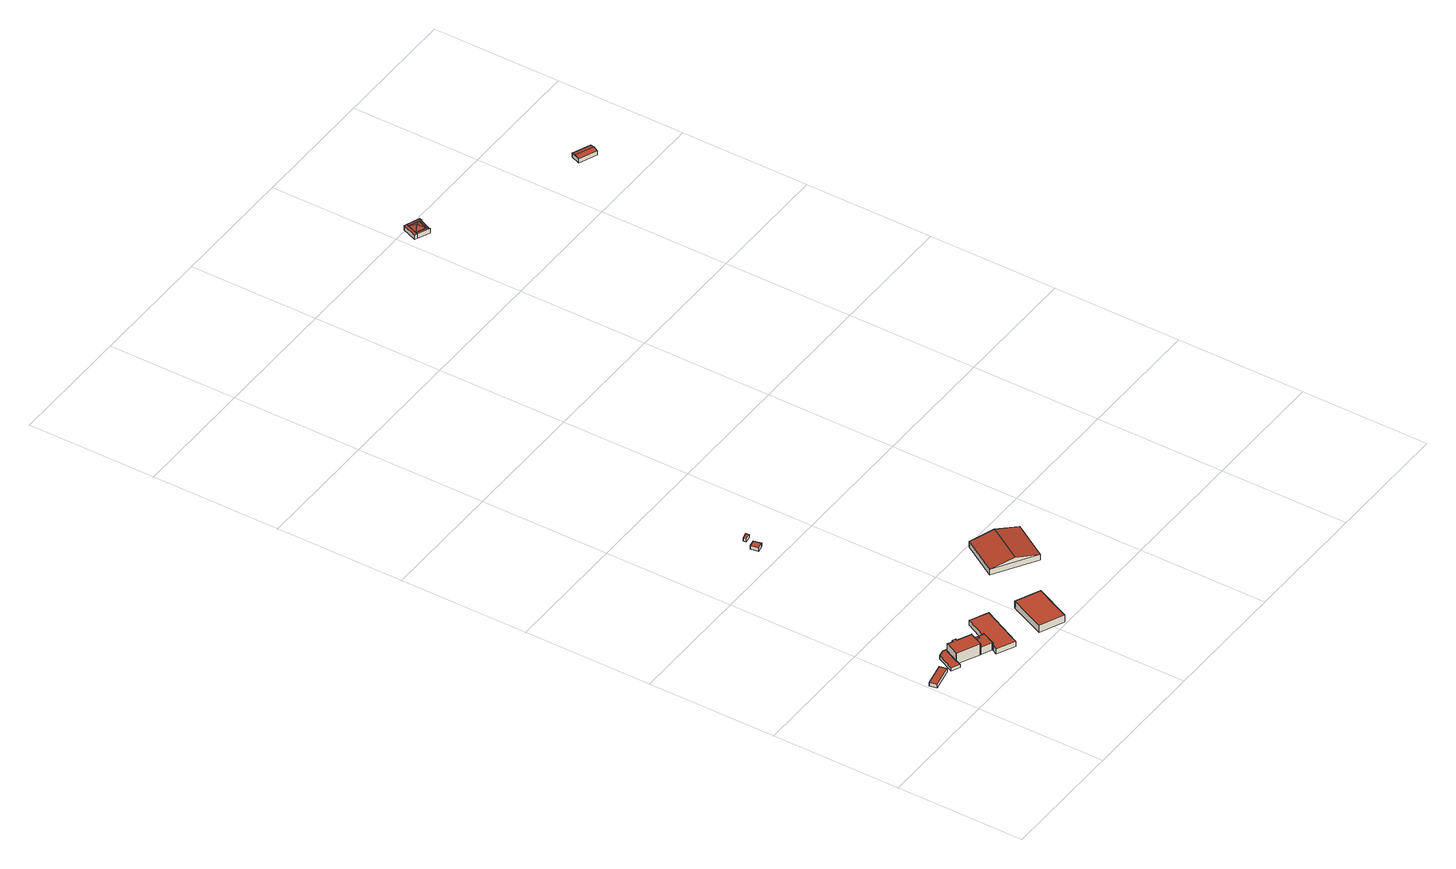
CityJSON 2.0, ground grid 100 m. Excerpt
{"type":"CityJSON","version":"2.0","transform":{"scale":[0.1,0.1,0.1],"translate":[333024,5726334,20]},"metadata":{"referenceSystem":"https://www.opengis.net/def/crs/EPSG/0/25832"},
"CityObjects":{
"building1":{"type":"Building","attributes":{"Geometrietyp2DReferenz":"3000","Gemeindeschluessel":"05170048","function":"31001_2463","roofType":"1000","measuredHeight":3.12},"address":[{"country":"Germany","locality":"Wesel","thoroughfareNumber":"7","thoroughfareName":"Am Yachthafen"}],"geometry":[{"type":"Solid","lod":"2","boundaries":[[[[0,1,2,3]],[[4,5,1,0]],[[6,7,5,4]],[[3,2,7,6]],[[4,0,3,6]],[[1,5,7,2]]]],"semantics":{"surfaces":[{"type":"WallSurface"},{"type":"RoofSurface"},{"type":"GroundSurface"}],"values":[[0,0,0,0,1,2]]}}]},
"building2":{"type":"Building","attributes":{"Geometrietyp2DReferenz":"3000","Gemeindeschluessel":"05170048","function":"31001_3062","roofType":"1000","measuredHeight":2.92},"address":[{"country":"Germany","locality":"Wesel","thoroughfareNumber":"7","thoroughfareName":"Am Yachthafen"}],"geometry":[{"type":"Solid","lod":"2","boundaries":[[[[8,9,10,11]],[[12,13,9,8]],[[14,15,13,12]],[[16,17,15,14]],[[18,19,17,16]],[[20,21,19,18]],[[22,23,21,20]],[[24,25,23,22]],[[26,27,25,24]],[[11,10,27,26]],[[26,24,22,20,18,16,14,12,8,11]],[[9,13,15,17,19,21,23,25,27,10]]]],"semantics":{"surfaces":[{"type":"WallSurface"},{"type":"RoofSurface"},{"type":"GroundSurface"}],"values":[[0,0,0,0,0,0,0,0,0,0,1,2]]}}]},
"building3":{"type":"Building","attributes":{"Geometrietyp2DReferenz":"3000","Gemeindeschluessel":"05170048","function":"31001_3062","roofType":"1000","measuredHeight":9.44},"address":[{"country":"Germany","locality":"Wesel","thoroughfareNumber":"7","thoroughfareName":"Am Yachthafen"}],"geometry":[{"type":"Solid","lod":"2","boundaries":[[[[28,29,30,31]],[[32,33,29,28]],[[34,35,33,32]],[[36,37,35,34]],[[38,39,37,36]],[[40,41,39,38]],[[42,43,41,40]],[[44,45,43,42]],[[46,47,45,44]],[[48,49,47,46]],[[50,51,49,48]],[[52,53,51,50]],[[54,55,53,52]],[[56,57,55,54]],[[58,59,57,56]],[[60,61,59,58]],[[62,63,61,60]],[[64,65,63,62]],[[31,30,65,64]],[[62,60,58,56,54,52,50,48,46,44,42,40,38,36,34,32,28,31,64]],[[29,33,35,37,39,41,43,45,47,49,51,53,55,57,59,61,63,65,30]]]],"semantics":{"surfaces":[{"type":"WallSurface"},{"type":"RoofSurface"},{"type":"GroundSurface"}],"values":[[0,0,0,0,0,0,0,0,0,0,0,0,0,0,0,0,0,0,0,1,2]]}}]},
"building4":{"type":"Building","attributes":{"Gemeindeschluessel":"05170048","Geometrietyp2DReferenz":"3000","function":"31001_3062"},"address":[{"country":"Germany","locality":"Wesel","thoroughfareNumber":"7","thoroughfareName":"Am Yachthafen"}],"children":["building4-1","building4-2"]},
"building4-1":{"type":"BuildingPart","attributes":{"roofType":"1000","measuredHeight":6.17},"parents":["building4"],"geometry":[{"type":"Solid","lod":"2","boundaries":[[[[66,67,68,69]],[[70,71,67,66]],[[72,73,71,70]],[[74,75,76,77]],[[78,79,75,74]],[[80,81,79,78]],[[82,83,81,80]],[[69,68,83,82]],[[80,78,74,77,84,72,70,66,69,82]],[[67,71,73,85,76,75,79,81,83,68]],[[72,84,85,73]],[[84,77,76,85]]]],"semantics":{"surfaces":[{"type":"WallSurface"},{"type":"RoofSurface"},{"type":"GroundSurface"},{"type":"ClosureSurface"}],"values":[[0,0,0,0,0,0,0,0,1,2,3,3]]}}]},
"building4-2":{"type":"BuildingPart","attributes":{"roofType":"1000","measuredHeight":6.17},"address":[{"country":"Germany","locality":"Wesel","thoroughfareNumber":"7","thoroughfareName":"Am Yachthafen"}],"parents":["building4"],"geometry":[{"type":"Solid","lod":"2","boundaries":[[[[77,76,86,87]],[[87,86,73,72]],[[84,77,87,72]],[[76,85,73,86]],[[85,76,77,84]],[[73,85,84,72]]]],"semantics":{"surfaces":[{"type":"WallSurface"},{"type":"RoofSurface"},{"type":"GroundSurface"},{"type":"ClosureSurface"}],"values":[[0,0,1,2,3,3]]}}]},
"building5":{"type":"Building","attributes":{"Geometrietyp2DReferenz":"3000","Gemeindeschluessel":"05170048","function":"31001_2444","roofType":"1000","measuredHeight":4.2},"address":[{"country":"Germany","locality":"Wesel","thoroughfareNumber":"7","thoroughfareName":"Am Yachthafen"}],"geometry":[{"type":"Solid","lod":"2","boundaries":[[[[88,89,90,91]],[[92,93,89,88]],[[94,95,93,92]],[[96,97,95,94]],[[98,99,97,96]],[[91,90,99,98]],[[96,94,92,88,91,98]],[[89,93,95,97,99,90]]]],"semantics":{"surfaces":[{"type":"WallSurface"},{"type":"RoofSurface"},{"type":"GroundSurface"}],"values":[[0,0,0,0,0,0,1,2]]}}]},
"building6":{"type":"Building","attributes":{"Geometrietyp2DReferenz":"3000","Gemeindeschluessel":"05170048","function":"31001_2444","roofType":"1000","measuredHeight":6.01},"address":[{"country":"Germany","locality":"Wesel","thoroughfareNumber":"5","thoroughfareName":"Am Yachthafen"}],"geometry":[{"type":"Solid","lod":"2","boundaries":[[[[100,101,102,103]],[[104,105,101,100]],[[106,107,105,104]],[[103,102,107,106]],[[104,100,103,106]],[[101,105,107,102]]]],"semantics":{"surfaces":[{"type":"WallSurface"},{"type":"RoofSurface"},{"type":"GroundSurface"}],"values":[[0,0,0,0,1,2]]}}]},
"building7":{"type":"Building","attributes":{"Geometrietyp2DReferenz":"3000","Gemeindeschluessel":"05170048","function":"31001_3222","roofType":"1000","measuredHeight":2.98},"address":[{"country":"Germany","locality":"Wesel","thoroughfareNumber":"39","thoroughfareName":"Auedamm"}],"geometry":[{"type":"Solid","lod":"2","boundaries":[[[[108,109,110,111]],[[112,113,109,108]],[[114,115,113,112]],[[111,110,115,114]],[[112,108,111,114]],[[109,113,115,110]]]],"semantics":{"surfaces":[{"type":"WallSurface"},{"type":"RoofSurface"},{"type":"GroundSurface"}],"values":[[0,0,0,0,1,2]]}}]},
"building8":{"type":"Building","attributes":{"Geometrietyp2DReferenz":"3000","Gemeindeschluessel":"05170048","function":"31001_3222","roofType":"1000","measuredHeight":2.63},"address":[{"country":"Germany","locality":"Wesel","thoroughfareNumber":"39","thoroughfareName":"Auedamm"}],"geometry":[{"type":"Solid","lod":"2","boundaries":[[[[116,117,118,119]],[[120,121,117,116]],[[122,123,121,120]],[[119,118,123,122]],[[120,116,119,122]],[[117,121,123,118]]]],"semantics":{"surfaces":[{"type":"WallSurface"},{"type":"RoofSurface"},{"type":"GroundSurface"}],"values":[[0,0,0,0,1,2]]}}]},
"building9":{"type":"Building","attributes":{"Geometrietyp2DReferenz":"3000","Gemeindeschluessel":"05170048","function":"31001_3210","roofType":"3100","measuredHeight":8.89},"address":[{"country":"Germany","locality":"Wesel","thoroughfareNumber":"7","thoroughfareName":"Am Yachthafen"}],"geometry":[{"type":"Solid","lod":"2","boundaries":[[[[124,125,126,127]],[[128,129,125,124]],[[130,131,129,128]],[[127,126,131,130]],[[124,132,128]],[[130,133,127]],[[127,133,132,124]],[[128,132,133,130]],[[125,129,131,126]]]],"semantics":{"surfaces":[{"type":"WallSurface"},{"type":"RoofSurface"},{"type":"GroundSurface"}],"values":[[0,0,0,0,0,0,1,1,2]]}}]},
"building10":{"type":"Building","attributes":{"Gemeindeschluessel":"05170048","Geometrietyp2DReferenz":"3000","function":"51009_1610"},"children":["building10-1","building10-2","building10-3","building10-4"]},
"building10-1":{"type":"BuildingPart","attributes":{"roofType":"1000","measuredHeight":3.95},"parents":["building10"],"geometry":[{"type":"MultiSurface","lod":"2","boundaries":[[[134,135,136,137]],[[138,139,135,134]],[[140,141,139,138]],[[138,134,137,140]],[[135,139,141,136]],[[142,140,137,143,144,145]],[[140,142,145,141]],[[136,144,143,137]]],"semantics":{"surfaces":[{"type":"WallSurface"},{"type":"RoofSurface"},{"type":"GroundSurface"},{"type":"ClosureSurface"}],"values":[0,0,0,1,2,0,3,3]}}]},
"building10-2":{"type":"BuildingPart","attributes":{"roofType":"1000","measuredHeight":3.92},"parents":["building10"],"geometry":[{"type":"MultiSurface","lod":"2","boundaries":[[[146,147,141,140]],[[148,149,147,146]],[[146,140,142,148]],[[141,147,149,145]],[[142,140,141,145]],[[150,142,145,151]],[[148,152,153]],[[153,152,150,151,149]]],"semantics":{"surfaces":[{"type":"WallSurface"},{"type":"RoofSurface"},{"type":"GroundSurface"},{"type":"ClosureSurface"}],"values":[0,0,1,2,3,0,0,3]}}]},
"building10-3":{"type":"BuildingPart","attributes":{"roofType":"1000","measuredHeight":3.92},"parents":["building10"],"geometry":[{"type":"MultiSurface","lod":"2","boundaries":[[[137,136,154,155]],[[156,157,144,143]],[[137,155,156,143]],[[154,136,144,157]],[[155,158,159]],[[156,159,158,154,157]],[[137,143,144,136]]],"semantics":{"surfaces":[{"type":"WallSurface"},{"type":"RoofSurface"},{"type":"GroundSurface"},{"type":"ClosureSurface"}],"values":[0,0,1,2,0,3,3]}}]},
"building10-4":{"type":"BuildingPart","attributes":{"roofType":"2100","measuredHeight":4.01},"parents":["building10"],"geometry":[{"type":"MultiSurface","lod":"2","boundaries":[[[160,151,157,161]],[[158,154,149,153]],[[160,161,158,153]],[[157,151,149,154]],[[161,156,159]],[[158,159,156,157,154]],[[160,152,150]],[[150,152,153,149,151]]],"semantics":{"surfaces":[{"type":"WallSurface"},{"type":"RoofSurface"},{"type":"GroundSurface"},{"type":"ClosureSurface"}],"values":[0,0,1,2,0,3,0,3]}}]},
"building11":{"type":"Building","attributes":{"Geometrietyp2DReferenz":"3000","Gemeindeschluessel":"05170048","function":"31001_3222","roofType":"3500","measuredHeight":6.03},"address":[{"country":"Germany","locality":"Wesel","thoroughfareNumber":"39","thoroughfareName":"Auedamm"}],"geometry":[{"type":"Solid","lod":"2","boundaries":[[[[162,145,144,163]],[[160,151,145,162]],[[161,157,151,160]],[[163,144,157,161]],[[163,164,162]],[[162,164,160]],[[160,164,161]],[[161,164,163]],[[145,151,157,144]]]],"semantics":{"surfaces":[{"type":"WallSurface"},{"type":"RoofSurface"},{"type":"GroundSurface"}],"values":[[0,0,0,0,1,1,1,1,2]]}}]},
"building12":{"type":"Building","attributes":{"Geometrietyp2DReferenz":"3000","Gemeindeschluessel":"05170048","function":"31001_3222","roofType":"3100","measuredHeight":4.27},"address":[{"country":"Germany","locality":"Wesel","thoroughfareNumber":"39","thoroughfareName":"Auedamm"}],"geometry":[{"type":"Solid","lod":"2","boundaries":[[[[165,166,167,168]],[[169,170,166,165]],[[171,172,170,169]],[[168,167,172,171]],[[165,173,169]],[[171,174,168]],[[168,174,173,165]],[[169,173,174,171]],[[166,170,172,167]]]],"semantics":{"surfaces":[{"type":"WallSurface"},{"type":"RoofSurface"},{"type":"GroundSurface"}],"values":[[0,0,0,0,0,0,1,1,2]]}}]}
},
"vertices":[
[181,436,56],[181,436,25],[2,400,25],[2,400,56],[193,378,56],[193,378,25],[14,342,56],[14,342,25],
[274,328,58],[274,328,29],[292,367,29],[292,367,58],[212,358,58],[212,358,29],[278,494,58],[278,494,29],[327,504,58],[327,504,29],[353,492,58],[353,492,29],[346,476,58],[346,476,29],[345,476,58],[345,476,29],[343,478,58],[343,478,29],[288,369,58],[288,369,29],
[343,478,124],[343,478,30],[288,369,30],[288,369,124],[345,476,124],[345,476,30],[345,475,124],[345,475,30],[385,455,124],[385,455,30],[392,469,124],[392,469,30],[416,457,124],[416,457,30],[410,444,124],[410,444,30],[514,394,124],[514,394,30],[514,395,124],[514,395,30],[517,394,124],[517,394,30],[514,387,124],[514,387,30],[505,368,124],[505,368,30],[466,288,124],[466,288,30],[465,285,124],[465,285,30],[461,286,124],[461,286,30],[462,287,124],[462,287,30],[292,368,124],[292,368,30],[292,367,124],[292,367,30],
[550,248,91],[550,248,29],[549,247,29],[549,247,91],[466,288,91],[466,288,29],[505,368,91],[505,368,29],[598,348,91],[598,348,29],[555,368,29],[555,368,91],[601,354,91],[601,354,29],[604,352,91],[604,352,29],[553,245,91],[553,245,29],[546,349,91],[546,349,29],
[514,387,29],[514,387,91],
[689,527,66],[689,527,24],[604,352,24],[604,352,66],[829,460,66],[829,460,24],[674,139,66],[674,139,24],[534,206,66],[534,206,24],[553,245,66],[553,245,24],
[1199,284,82],[1199,284,21],[1012,368,21],[1012,368,82],[1074,7,82],[1074,7,21],[888,90,82],[888,90,21],
[624,2224,36],[624,2224,6],[571,2213,6],[571,2213,36],[636,2165,36],[636,2165,6],[583,2154,36],[583,2154,6],
[671,2288,33],[671,2288,6],[667,2311,6],[667,2311,33],[622,2278,33],[622,2278,6],[618,2301,33],[618,2301,6],
[1383,979,70],[1383,979,23],[1209,699,23],[1209,699,70],[1703,781,70],[1703,781,23],[1530,501,70],[1530,501,23],[1543,880,112],[1369,600,112],
[2065,5894,48],[2065,5894,9],[2083,5886,9],[2083,5886,48],[2114,6010,48],[2114,6010,9],[2132,6002,48],[2132,6002,9],[2124,5984,48],[2090,5904,48],[2090,5904,9],[2124,5984,9],
[2230,5961,48],[2230,5961,9],[2223,5943,48],[2223,5943,9],[2205,5951,48],[2205,5951,9],[2206,5950,48],[2223,5943,40],
[2181,5845,9],[2181,5845,48],[2170,5870,48],[2170,5870,9],[2181,5845,40],[2171,5868,48],
[2205,5951,49],[2170,5870,49],
[2124,5984,49],[2090,5904,49],[2148,5927,69],
[3346,5411,45],[3346,5411,12],[3487,5351,12],[3487,5351,45],[3376,5482,45],[3376,5482,12],[3517,5423,45],[3517,5423,12],[3361,5446,55],[3502,5387,55]
]}
